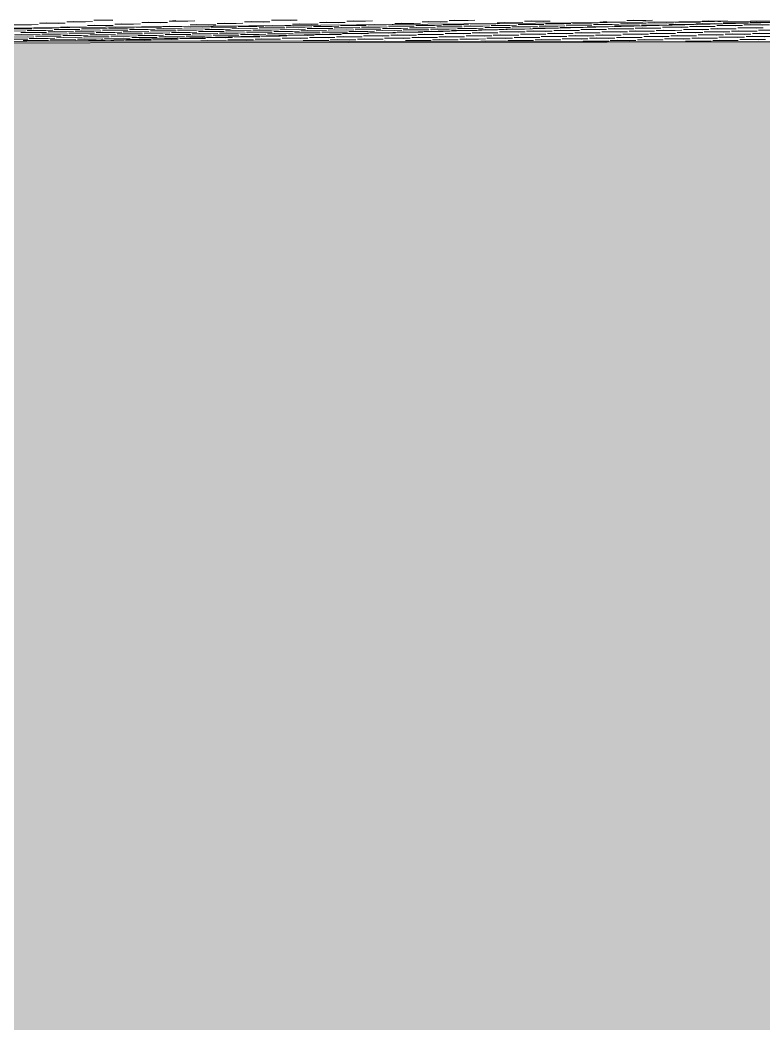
# Model space of a CAD drawing. Header units: millimetres. Extents: x 239748 to 326588, y -19262 to 5561.
# Drawn here: x 264202 to 266630, y -3475 to -200 of the extents above; entities that cross this region are included whole.
import ezdxf

# ---------------------------------------------------------------- set-up
doc = ezdxf.new("R2010")
doc.units = ezdxf.units.MM
doc.header["$MEASUREMENT"] = 0
doc.layers.add('New_2D Drafting - General_Pen_No__1', color=7, linetype='Continuous', lineweight=13)
doc.layers.add('New_Site & Landscape - Terrain_Pen_No__1', color=7, linetype='Continuous', lineweight=13)
for name, color, linetype, lineweight, true_color in [('New_2D Drafting - General_Pen_No__61', 7, 'Continuous', 20, 0x6a6a6a), ('New_Site & Landscape - Terrain_Pen_No__180', 7, 'Continuous', 15, 0xd6cda7), ('New_Site & Landscape - Terrain_Pen_No__93', 7, 'Continuous', 13, 0xa2a233)]:
    doc.layers.add(name, color=color, linetype=linetype, lineweight=lineweight, true_color=true_color)

msp = doc.modelspace()

# ---------------------------------------------------------------- hatches: boundary and pattern name
at = {"layer": 'New_2D Drafting - General_Pen_No__61', "linetype": 'Continuous', "lineweight": 20, "true_color": 0x6a6a6a}
h = msp.add_hatch(dxfattribs=at)
h.set_pattern_fill('Dashed_0001', color=251, style=0, pattern_type=2)
h.set_pattern_definition([(45, (0, 0), (-183.84776, 183.84776), [195, -65]), (45, (7e-14, 183.85), (-183.84776, 183.84776), [195, -65])])
h.paths.add_polyline_path([(239750.0788, -623.3184), (239760.5803, -4753.4379), (239760.5803, -19262.3247), (278828.6527, -19262.3247), (278828.6169, -286.9357), (268610.0254, -272.2694), (266963.5283, -271.0107), (261898.0667, -277.5182), (250285.9898, -219.4916), (248306.7808, -203.641), (242648.744, -453.8141)])
at = {"layer": 'New_Site & Landscape - Terrain_Pen_No__180', "linetype": 'Continuous', "lineweight": 0, "true_color": 0x353329}
msp.add_hatch(color=250, dxfattribs=at).paths.add_polyline_path([(239747.5775, -15138.6962), (278833.3935, -15138.6962), (278833.3935, -288.2314), (266866.4444, -271.275), (264383.6735, -267.1142), (262140.4658, -282.5803), (258357.3867, -255.6815), (251840.7474, -227.8826), (248111.8541, -213.5708), (246133.7175, -287.173), (242881.8612, -438.6115), (239747.5775, -643.0118)])

# ---------------------------------------------------------------- linework, layer by layer
at = {"layer": 'New_2D Drafting - General_Pen_No__1', "color": 7, "linetype": 'Continuous', "lineweight": 13, "flags": 128}
msp.add_lwpolyline([(239750.0788, -623.3184), (239760.5803, -4753.4379), (239760.5803, -19262.3247), (278828.6527, -19262.3247), (278828.6169, -286.9357), (268610.0254, -272.2694), (266963.5283, -271.0107), (261898.0667, -277.5182), (250285.9898, -219.4916), (248306.7808, -203.641), (242648.744, -453.8141)], close=True, dxfattribs=at)
at = {"layer": 'New_Site & Landscape - Terrain_Pen_No__1', "color": 7, "linetype": 'Continuous', "lineweight": 13}
for p, q in [((266963.5494, -199.8387), (259841.7073, -266.2354)), ((264156.5231, -228.8238), (264240.1091, -228.1195)), ((264156.5231, -228.8238), (264217.9384, -228.7452)), ((264176.9104, -215.3753), (264260.4964, -214.7829)), ((264176.9104, -215.3753), (264238.3257, -216.0343)), ((264245.2059, -226.3209), (264328.7919, -225.6166)), ((264245.2059, -226.3209), (264267.3766, -225.6952)), ((264245.2059, -226.3209), (264306.6212, -226.2424)), ((264265.5933, -210.37), (264287.764, -209.1187)), ((264265.5933, -210.37), (264349.1793, -209.7777)), ((264265.5933, -210.37), (264327.0086, -211.029)), ((264333.8888, -223.0165), (264356.0595, -221.7652)), ((264333.8888, -223.0165), (264417.4748, -222.4242)), ((264333.8888, -223.0165), (264395.3041, -223.6755)), ((264354.2761, -205.3648), (264376.4468, -204.1135)), ((264354.2761, -205.3648), (264437.8621, -204.7725)), ((264354.2761, -205.3648), (264415.6914, -206.0238)), ((266963.5494, -199.8387), (264383.6735, -267.1142)), ((264402.1843, -228.5095), (264485.7703, -227.8053)), ((264402.1843, -228.5095), (264424.355, -227.8838)), ((264402.1843, -228.5095), (264463.5996, -228.431)), ((264422.5716, -218.0113), (264444.7423, -216.76)), ((264422.5716, -218.0113), (264506.1576, -217.419)), ((264422.5716, -218.0113), (264483.9869, -218.6703)), ((264442.959, -200.3596), (264504.608, -199.9227)), ((264442.959, -200.3596), (264450.6798, -199.9238)), ((264442.959, -200.3596), (264504.3743, -201.0186)), ((264490.8671, -226.0067), (264574.4531, -225.3024)), ((264490.8671, -226.0067), (264513.0378, -225.381)), ((264490.8671, -226.0067), (264552.2824, -225.9281)), ((264511.2545, -213.006), (264533.4252, -211.7547)), ((264511.2545, -213.006), (264594.8405, -212.4137)), ((264511.2545, -213.006), (264572.6698, -213.665)), ((264579.55, -223.5038), (264663.136, -222.7995)), ((264579.55, -223.5038), (264601.7207, -222.8781)), ((264579.55, -223.5038), (264640.9653, -223.4253)), ((264599.9373, -208.0008), (264622.108, -206.7495)), ((264599.9373, -208.0008), (264683.5233, -207.4085)), ((264599.9373, -208.0008), (264661.3526, -208.6598)), ((264647.8455, -228.1953), (264731.4315, -227.491)), ((264647.8455, -228.1953), (264670.0162, -227.5696)), ((264647.8455, -228.1953), (264709.2608, -228.1167)), ((264668.2328, -220.6473), (264690.4035, -219.396)), ((264668.2328, -220.6473), (264751.8188, -220.055)), ((264668.2328, -220.6473), (264697.6833, -220.9633)), ((264688.6202, -202.9956), (264710.7909, -201.7443)), ((264688.6202, -202.9956), (264772.2062, -202.4033)), ((264688.6202, -202.9956), (264750.0355, -203.6546)), ((264697.6784, -220.9633), (264729.6481, -220.9224)), ((264736.5283, -225.6924), (264820.1143, -224.9882)), ((264736.5283, -225.6924), (264758.699, -225.0667)), ((264736.5283, -225.6924), (264797.9436, -225.6139)), ((264756.9156, -215.642), (264779.0864, -214.3907)), ((264756.9156, -215.642), (264840.5017, -215.0497)), ((264756.9157, -215.642), (264818.331, -216.301)), ((264825.2112, -223.1896), (264908.7972, -222.4853)), ((264825.2112, -223.1896), (264847.3819, -222.5639)), ((264825.2112, -223.1896), (264886.6264, -223.111)), ((264845.5985, -210.6368), (264867.7692, -209.3855)), ((264845.5985, -210.6368), (264929.1845, -210.0445)), ((264845.5985, -210.6368), (264907.0138, -211.2958)), ((264893.5066, -227.881), (264977.0927, -227.1768)), ((264893.5066, -227.881), (264915.6774, -227.2553)), ((264893.5066, -227.881), (264954.9219, -227.8025)), ((264913.894, -220.6867), (264997.48, -219.9824)), ((264913.894, -220.6867), (264936.0647, -220.061)), ((264913.894, -220.6867), (264975.3093, -220.6082)), ((264934.2813, -205.6316), (264956.452, -204.3803)), ((264934.2813, -205.6316), (265017.8673, -205.0393)), ((264934.2813, -205.6316), (264995.6966, -206.2906)), ((264982.1895, -225.3782), (265065.7755, -224.6739)), ((264982.1895, -225.3782), (265004.3602, -224.7525)), ((264982.1895, -225.3782), (265043.6048, -225.2996)), ((265002.5768, -218.1839), (265086.1629, -217.4796)), ((265002.5768, -218.1839), (265005.9171, -218.0896)), ((265002.5768, -218.1839), (265063.9921, -218.1053)), ((265005.9149, -218.0897), (265024.7476, -217.0267)), ((265022.9642, -200.6263), (265035.6221, -199.9119)), ((265022.9642, -200.6263), (265106.5502, -200.034)), ((265022.9642, -200.6263), (265084.3795, -201.2853)), ((265070.8723, -222.8753), (265154.4583, -222.1711)), ((265070.8723, -222.8753), (265093.043, -222.2496)), ((265070.8723, -222.8753), (265132.2876, -222.7968)), ((265091.2597, -213.2728), (265113.4304, -212.0215)), ((265091.2597, -213.2728), (265174.8457, -212.6805)), ((265091.2597, -213.2728), (265152.675, -213.9318)), ((265139.1678, -227.5668), (265222.7538, -226.8625)), ((265139.1678, -227.5668), (265161.3385, -226.9411)), ((265139.1678, -227.5668), (265200.5831, -227.4882)), ((265159.5552, -220.3725), (265243.1412, -219.6682)), ((265159.5552, -220.3725), (265181.7259, -219.7468)), ((265159.5552, -220.3725), (265220.9705, -220.2939)), ((265179.9425, -208.2676), (265202.1132, -207.0163)), ((265179.9425, -208.2676), (265263.5285, -207.6753)), ((265179.9425, -208.2676), (265241.3578, -208.9266)), ((265227.8507, -225.0639), (265311.4367, -224.3597)), ((265227.8507, -225.0639), (265250.0214, -224.4382)), ((265227.8507, -225.0639), (265289.266, -224.9854)), ((265248.238, -217.8696), (265331.824, -217.1654)), ((265248.238, -217.8696), (265270.4087, -217.2439)), ((265248.238, -217.8696), (265309.6533, -217.7911)), ((265268.6254, -203.2624), (265290.7961, -202.011)), ((265268.6254, -203.2624), (265352.2114, -202.67)), ((265268.6254, -203.2624), (265330.0407, -203.9214)), ((265296.1462, -229.7554), (265379.7322, -229.0511)), ((265296.1462, -229.7554), (265318.3169, -229.1297)), ((265316.5335, -222.5611), (265400.1195, -221.8568)), ((265316.5335, -222.5611), (265338.7042, -221.9354)), ((265316.5335, -222.5611), (265377.9488, -222.4825)), ((265336.9209, -215.3668), (265420.5069, -214.6625)), ((265336.9209, -215.3668), (265356.1337, -214.8245)), ((265336.9209, -215.3668), (265398.3362, -215.2882)), ((265356.1313, -214.8246), (265359.0916, -214.6575)), ((265384.829, -227.2525), (265468.415, -226.5483)), ((265384.829, -227.2525), (265406.9997, -226.6268)), ((265384.829, -227.2525), (265446.2443, -227.174)), ((265405.2164, -220.0582), (265488.8024, -219.354)), ((265405.2164, -220.0582), (265427.3871, -219.4325)), ((265405.2164, -220.0582), (265466.6317, -219.9797)), ((265425.6037, -210.9036), (265447.7744, -209.6523)), ((265425.6037, -210.9036), (265509.1897, -210.3113)), ((265425.6037, -210.9036), (265487.019, -211.5626)), ((265473.5119, -224.7497), (265557.0979, -224.0454)), ((265473.5119, -224.7497), (265495.6826, -224.124)), ((265473.5119, -224.7497), (265534.9272, -224.6711)), ((265493.8992, -217.5554), (265577.4852, -216.8511)), ((265493.8992, -217.5554), (265516.0699, -216.9297)), ((265493.8992, -217.5554), (265555.3145, -217.4768)), ((265514.2866, -205.8984), (265536.4573, -204.6471)), ((265514.2866, -205.8984), (265597.8726, -205.3061)), ((265514.2866, -205.8984), (265575.7019, -206.5574)), ((265541.8074, -229.4411), (265625.3934, -228.7369)), ((265541.8074, -229.4411), (265563.9781, -228.8154)), ((265562.1947, -222.2468), (265645.7807, -221.5426)), ((265562.1947, -222.2468), (265584.3654, -221.6211)), ((265562.1947, -222.2468), (265623.61, -222.1683)), ((265582.5821, -215.0525), (265666.1681, -214.3483)), ((265582.5821, -215.0525), (265604.7528, -214.4268)), ((265582.5821, -215.0525), (265643.9974, -214.974)), ((265602.9694, -200.8931), (265620.5644, -199.9001)), ((265602.9694, -200.8931), (265686.5554, -200.3008)), ((265602.9694, -200.8931), (265664.3847, -201.5521)), ((265630.4902, -226.9383), (265714.0762, -226.234)), ((265630.4902, -226.9383), (265652.6609, -226.3126)), ((265630.4902, -226.9383), (265691.9055, -226.8597)), ((265650.8776, -219.744), (265734.4636, -219.0397)), ((265650.8776, -219.744), (265673.0483, -219.1183)), ((265650.8776, -219.744), (265712.2929, -219.6654)), ((265671.2649, -212.5497), (265754.8509, -211.8454)), ((265671.2649, -212.5497), (265693.4356, -211.924)), ((265671.2649, -212.5497), (265732.6802, -212.4711)), ((265719.1731, -224.4354), (265802.7591, -223.7312)), ((265719.1731, -224.4354), (265741.3438, -223.8097)), ((265719.1731, -224.4354), (265780.5884, -224.3569)), ((265739.5604, -217.2411), (265823.1464, -216.5369)), ((265739.5604, -217.2411), (265761.7311, -216.6154)), ((265739.5604, -217.2411), (265800.9757, -217.1626)), ((265759.9477, -208.5344), (265821.363, -209.1934)), ((265759.9478, -208.5344), (265782.1185, -207.2831)), ((265759.9478, -208.5344), (265843.5338, -207.9421)), ((265787.4686, -229.1269), (265865.6744, -228.468)), ((265787.4686, -229.1269), (265809.6393, -228.5012)), ((265787.4686, -229.1269), (265843.136, -229.0557)), ((265807.8559, -221.9326), (265891.4419, -221.2283)), ((265807.8559, -221.9326), (265830.0266, -221.3069)), ((265807.8559, -221.9326), (265869.2712, -221.854)), ((265828.2432, -214.7383), (265850.414, -214.1126)), ((265828.2432, -214.7383), (265889.6585, -214.6597)), ((265828.2433, -214.7383), (265911.8293, -214.034)), ((265843.1384, -229.0557), (265848.8838, -229.112)), ((265848.6306, -203.5291), (265870.8013, -202.2778)), ((265848.6306, -203.5291), (265932.2166, -202.9368)), ((265848.6306, -203.5291), (265910.0459, -204.1881)), ((265865.6778, -228.4679), (265871.0546, -228.465)), ((265876.1514, -226.6241), (265959.7374, -225.9198)), ((265876.1514, -226.6241), (265898.3221, -225.9983)), ((265876.1514, -226.6241), (265937.5667, -226.5455)), ((265896.5387, -219.4297), (265980.1248, -218.7255)), ((265896.5387, -219.4297), (265957.954, -219.3512)), ((265896.5388, -219.4297), (265918.7095, -218.804)), ((265916.9261, -212.2354), (266000.5121, -211.5312)), ((265916.9261, -212.2354), (265939.0968, -211.6097)), ((265916.9261, -212.2354), (265978.3414, -212.1569)), ((265964.8342, -224.1212), (266048.4203, -223.4169)), ((265964.8342, -224.1212), (265987.005, -223.4955)), ((265964.8342, -224.1212), (266026.2495, -224.0426)), ((265985.2216, -216.9269), (266068.8076, -216.2226)), ((265985.2216, -216.9269), (266007.3923, -216.3012)), ((265985.2216, -216.9269), (266046.6369, -216.8483)), ((266005.6089, -209.7326), (266089.195, -209.0283)), ((266005.6089, -209.7326), (266027.7796, -209.1069)), ((266005.6089, -209.7326), (266067.0242, -209.654)), ((266053.5171, -221.6183), (266137.1031, -220.9141)), ((266053.5171, -221.6183), (266075.6878, -220.9926)), ((266053.5171, -221.6183), (266114.9324, -221.5398)), ((266073.9044, -214.424), (266157.4904, -213.7198)), ((266073.9044, -214.424), (266096.0752, -213.7983)), ((266073.9044, -214.424), (266135.3197, -214.3455)), ((266094.2918, -206.1651), (266116.4625, -204.9138)), ((266094.2918, -206.1651), (266177.8778, -205.5728)), ((266094.2918, -206.1651), (266155.7071, -206.8242)), ((266121.8126, -228.3298), (266143.9833, -227.6828)), ((266121.8126, -228.3298), (266205.3986, -228.2847)), ((266121.8126, -228.3298), (266183.2279, -228.9317)), ((266142.1999, -219.1155), (266225.7859, -218.4112)), ((266142.1999, -219.1155), (266164.3706, -218.4898)), ((266142.1999, -219.1155), (266203.6152, -219.0369)), ((266162.5873, -211.9212), (266246.1733, -211.2169)), ((266162.5873, -211.9212), (266184.758, -211.2955)), ((266162.5873, -211.9212), (266224.0026, -211.8426)), ((266182.9746, -201.1599), (266205.1453, -199.9086)), ((266182.9746, -201.1599), (266266.5606, -200.5676)), ((266182.9746, -201.1599), (266244.3899, -201.8189)), ((266210.4954, -225.7419), (266232.6661, -225.095)), ((266210.4954, -225.7419), (266294.0814, -225.6969)), ((266210.4954, -225.7419), (266271.9107, -226.3438)), ((266230.8828, -216.6126), (266314.4688, -215.9084)), ((266230.8828, -216.6126), (266253.0535, -215.9869)), ((266230.8828, -216.6126), (266292.2981, -216.5341)), ((266251.2701, -209.4183), (266334.8561, -208.7141)), ((266251.2701, -209.4183), (266273.4408, -208.7926)), ((266251.2701, -209.4183), (266312.6854, -209.3398)), ((266299.1783, -223.1541), (266321.349, -222.5071)), ((266299.1783, -223.1541), (266382.7643, -223.109)), ((266299.1783, -223.1541), (266360.5936, -223.756)), ((266319.5656, -214.1098), (266403.1516, -213.4055)), ((266319.5656, -214.1098), (266341.7363, -213.4841)), ((266319.5656, -214.1098), (266380.9809, -214.0312)), ((266339.953, -206.9155), (266423.539, -206.2112)), ((266339.953, -206.9155), (266362.1237, -206.2898)), ((266339.953, -206.9155), (266401.3683, -206.8369)), ((266387.8611, -220.5662), (266410.0318, -219.9192)), ((266387.8611, -220.5662), (266471.4471, -220.5211)), ((266387.8611, -220.5662), (266449.2764, -221.1681)), ((266408.2485, -211.6069), (266491.8345, -210.9027)), ((266408.2485, -211.6069), (266430.4192, -210.9812)), ((266408.2485, -211.6069), (266469.6638, -211.5284)), ((266428.6358, -203.7959), (266450.8065, -202.5446)), ((266428.6358, -203.7959), (266512.2218, -203.2036)), ((266428.6358, -203.7959), (266479.9866, -204.3469)), ((266456.1566, -228.1495), (266478.3273, -227.5025)), ((266456.1566, -228.1495), (266539.7426, -228.1044)), ((266456.1566, -228.1495), (266517.5719, -228.7514)), ((266476.544, -217.9784), (266498.7147, -217.3314)), ((266476.544, -217.9784), (266560.13, -217.9333)), ((266476.544, -217.9784), (266537.9593, -218.5802)), ((266479.9794, -204.3469), (266490.0511, -204.3341)), ((266496.9313, -209.1041), (266580.5173, -208.3998)), ((266496.9313, -209.1041), (266519.102, -208.4784)), ((266496.9313, -209.1041), (266558.3466, -209.0255)), ((266544.8395, -225.5616), (266567.0102, -224.9147)), ((266544.8395, -225.5616), (266628.4255, -225.5165)), ((266544.8395, -225.5616), (266606.2548, -226.1635)), ((266565.2268, -215.3905), (266587.3975, -214.7435)), ((266565.2268, -215.3905), (266648.8128, -215.3454)), ((266565.2268, -215.3905), (266626.6421, -215.9924)), ((266585.6142, -206.6012), (266669.2002, -205.897)), ((266585.6142, -206.6012), (266607.7849, -205.9755)), ((266585.6142, -206.6012), (266647.0295, -206.5227)), ((264136.1357, -236.0181), (264219.7217, -235.3138)), ((264143.2692, -262.2925), (264226.8552, -261.5882)), ((264163.6565, -255.0982), (264247.2425, -254.3939)), ((264163.6565, -255.0982), (264225.0718, -255.0196)), ((264184.0439, -247.9039), (264267.6299, -247.1996)), ((264184.0439, -247.9039), (264206.2146, -247.2781)), ((264184.0439, -247.9039), (264245.4592, -247.8253)), ((264204.4312, -240.7095), (264288.0172, -240.0053)), ((264204.4312, -240.7095), (264226.6019, -240.0838)), ((264204.4312, -240.7095), (264265.8465, -240.631)), ((264224.8186, -233.5152), (264308.4046, -232.811)), ((264224.8186, -233.5152), (264246.9893, -232.8895)), ((264224.8186, -233.5152), (264286.2339, -233.4367)), ((264231.952, -259.7896), (264315.538, -259.0853)), ((264231.952, -259.7896), (264254.1227, -259.1639)), ((264231.952, -259.7896), (264293.3673, -259.7111)), ((264252.3394, -252.5953), (264335.9254, -251.891)), ((264252.3394, -252.5953), (264274.5101, -251.9696)), ((264252.3394, -252.5953), (264313.7547, -252.5168)), ((264272.7267, -245.401), (264356.3127, -244.6967)), ((264272.7267, -245.401), (264294.8974, -244.7753)), ((264272.7267, -245.401), (264334.142, -245.3224)), ((264293.1141, -238.2067), (264376.7001, -237.5024)), ((264293.1141, -238.2067), (264315.2848, -237.581)), ((264293.1141, -238.2067), (264354.5294, -238.1281)), ((264313.5014, -231.0124), (264397.0874, -230.3081)), ((264313.5014, -231.0124), (264335.6721, -230.3867)), ((264313.5014, -231.0124), (264374.9167, -230.9338)), ((264320.6349, -257.2868), (264404.2209, -256.5825)), ((264320.6349, -257.2868), (264342.8056, -256.6611)), ((264320.6349, -257.2868), (264382.0502, -257.2082)), ((264341.0222, -250.0925), (264424.6082, -249.3882)), ((264341.0222, -250.0925), (264363.1929, -249.4667)), ((264341.0222, -250.0925), (264402.4375, -250.0139)), ((264361.4096, -242.8981), (264444.9956, -242.1939)), ((264361.4096, -242.8981), (264383.5803, -242.2724)), ((264361.4096, -242.8981), (264422.8249, -242.8196)), ((264381.7969, -235.7038), (264465.3829, -234.9996)), ((264381.7969, -235.7038), (264403.9676, -235.0781)), ((264381.7969, -235.7038), (264443.2122, -235.6253)), ((264388.9304, -261.9782), (264472.5164, -261.274)), ((264388.9304, -261.9782), (264411.1011, -261.3525)), ((264388.9304, -261.9782), (264450.3457, -261.8997)), ((264409.3177, -254.7839), (264492.9037, -254.0796)), ((264409.3177, -254.7839), (264431.4884, -254.1582)), ((264409.3177, -254.7839), (264470.733, -254.7054)), ((264429.7051, -247.5896), (264513.2911, -246.8853)), ((264429.7051, -247.5896), (264451.8758, -246.9639)), ((264429.7051, -247.5896), (264491.1204, -247.511)), ((264450.0924, -240.3953), (264533.6784, -239.691)), ((264450.0924, -240.3953), (264472.2631, -239.7696)), ((264450.0924, -240.3953), (264511.5077, -240.3167)), ((264470.4798, -233.201), (264554.0658, -232.4967)), ((264470.4798, -233.201), (264492.6505, -232.5753)), ((264470.4798, -233.201), (264531.8951, -233.1224)), ((264477.6132, -259.4754), (264561.1992, -258.7711)), ((264477.6132, -259.4754), (264499.7839, -258.8497)), ((264477.6132, -259.4754), (264539.0285, -259.3968)), ((264498.0006, -252.2811), (264581.5866, -251.5768)), ((264498.0006, -252.2811), (264520.1713, -251.6554)), ((264498.0006, -252.2811), (264559.4159, -252.2025)), ((264518.3879, -245.0868), (264601.9739, -244.3825)), ((264518.3879, -245.0868), (264540.5586, -244.461)), ((264518.3879, -245.0868), (264579.8032, -245.0082)), ((264538.7753, -237.8924), (264622.3613, -237.1882)), ((264538.7753, -237.8924), (264560.946, -237.2667)), ((264538.7753, -237.8924), (264600.1906, -237.8139)), ((264559.1626, -230.6981), (264642.7486, -229.9939)), ((264559.1626, -230.6981), (264581.3333, -230.0724)), ((264559.1626, -230.6981), (264620.5779, -230.6196)), ((264566.2961, -256.9725), (264649.8821, -256.2683)), ((264566.2961, -256.9725), (264588.4668, -256.3468)), ((264566.2961, -256.9725), (264627.7114, -256.894)), ((264586.6834, -249.7782), (264670.2694, -249.0739)), ((264586.6834, -249.7782), (264608.8541, -249.1525)), ((264586.6834, -249.7782), (264648.0987, -249.6997)), ((264607.0708, -242.5839), (264690.6568, -241.8796)), ((264607.0708, -242.5839), (264629.2415, -241.9582)), ((264607.0708, -242.5839), (264668.4861, -242.5053)), ((264627.4581, -235.3896), (264711.0441, -234.6853)), ((264627.4581, -235.3896), (264649.6288, -234.7639)), ((264627.4581, -235.3896), (264688.8734, -235.311)), ((264634.5916, -262.1523), (264656.7623, -261.5054)), ((264654.9789, -254.4697), (264738.5649, -253.7654)), ((264654.9789, -254.4697), (264677.1496, -253.844)), ((264654.9789, -254.4697), (264716.3942, -254.3911)), ((264675.3663, -247.2754), (264758.9523, -246.5711)), ((264675.3663, -247.2754), (264697.537, -246.6496)), ((264675.3663, -247.2754), (264736.7816, -247.1968)), ((264695.7536, -240.0811), (264779.3396, -239.3768)), ((264695.7536, -240.0811), (264717.9243, -239.4553)), ((264695.7536, -240.0811), (264757.1689, -240.0025)), ((264716.141, -232.8867), (264799.727, -232.1825)), ((264716.141, -232.8867), (264738.3117, -232.261)), ((264716.141, -232.8867), (264777.5563, -232.8082)), ((264723.2744, -259.5645), (264745.4451, -258.9175)), ((264723.2744, -259.5645), (264806.8604, -259.5194)), ((264723.2744, -259.5645), (264784.6897, -260.1664)), ((264743.6618, -251.9668), (264827.2478, -251.2625)), ((264743.6618, -251.9668), (264765.8325, -251.3411)), ((264743.6618, -251.9668), (264805.0771, -251.8883)), ((264764.0491, -244.7725), (264847.6351, -244.0682)), ((264764.0491, -244.7725), (264786.2198, -244.1468)), ((264764.0491, -244.7725), (264825.4644, -244.6939)), ((264784.4365, -237.5782), (264868.0225, -236.8739)), ((264784.4365, -237.5782), (264806.6072, -236.9525)), ((264784.4365, -237.5782), (264845.8518, -237.4996)), ((264804.8238, -230.3839), (264888.4098, -229.6796)), ((264804.8238, -230.3839), (264826.9945, -229.7582)), ((264804.8238, -230.3839), (264866.2391, -230.3053)), ((264811.9572, -256.9766), (264834.128, -256.3296)), ((264811.9573, -256.9766), (264895.5433, -256.9315)), ((264811.9573, -256.9766), (264873.3726, -257.5785)), ((264832.3446, -249.464), (264915.9306, -248.7597)), ((264832.3446, -249.464), (264854.5153, -248.8383)), ((264832.3446, -249.464), (264893.7599, -249.3854)), ((264852.7319, -242.2697), (264936.318, -241.5654)), ((264852.7319, -242.2697), (264874.9027, -241.6439)), ((264852.732, -242.2697), (264914.1472, -242.1911)), ((264873.1193, -235.0753), (264956.7053, -234.3711)), ((264873.1193, -235.0753), (264895.29, -234.4496)), ((264873.1193, -235.0753), (264934.5346, -234.9968)), ((264900.6401, -254.3887), (264922.8108, -253.7418)), ((264900.6401, -254.3887), (264984.2261, -254.3437)), ((264900.6401, -254.3887), (264962.0554, -254.9906)), ((264921.0274, -246.9611), (265004.6135, -246.2568)), ((264921.0274, -246.9611), (264943.1982, -246.3354)), ((264921.0274, -246.9611), (264982.4427, -246.8826)), ((264941.4148, -239.7668), (265025.0008, -239.0625)), ((264941.4148, -239.7668), (264963.5855, -239.1411)), ((264941.4148, -239.7668), (265002.8301, -239.6882)), ((264961.8021, -232.5725), (265045.3882, -231.8682)), ((264961.8021, -232.5725), (264983.9729, -231.9468)), ((264961.8021, -232.5725), (265023.2174, -232.4939)), ((264968.9356, -261.972), (264991.1063, -261.325)), ((264968.9356, -261.972), (265052.5216, -261.9269)), ((264968.9356, -261.972), (265030.3509, -262.5739)), ((264989.3229, -251.8009), (265011.4937, -251.1539)), ((264989.3229, -251.8009), (265072.909, -251.7558)), ((264989.3229, -251.8009), (265050.7382, -252.4028)), ((265009.7103, -244.4583), (265093.2963, -243.754)), ((265009.7103, -244.4583), (265031.881, -243.8326)), ((265009.7103, -244.4583), (265071.1256, -244.3797)), ((265030.0976, -237.264), (265113.6836, -236.5597)), ((265030.0976, -237.264), (265052.2683, -236.6382)), ((265030.0976, -237.264), (265091.5129, -237.1854)), ((265050.485, -230.0696), (265134.071, -229.3654)), ((265050.485, -230.0696), (265072.6557, -229.4439)), ((265050.485, -230.0696), (265111.9003, -229.9911)), ((265057.6184, -259.3842), (265079.7892, -258.7372)), ((265057.6184, -259.3842), (265141.2045, -259.3391)), ((265057.6184, -259.3842), (265119.0337, -259.986)), ((265078.0058, -249.213), (265100.1765, -248.5661)), ((265078.0058, -249.213), (265161.5918, -249.1679)), ((265078.0058, -249.213), (265139.4211, -249.8149)), ((265098.3931, -241.9554), (265181.9791, -241.2511)), ((265098.3931, -241.9554), (265120.5639, -241.3297)), ((265098.3931, -241.9554), (265159.8084, -241.8768)), ((265118.7805, -234.7611), (265202.3665, -234.0568)), ((265118.7805, -234.7611), (265140.9512, -234.1354)), ((265118.7805, -234.7611), (265180.1958, -234.6825)), ((265146.3013, -256.7963), (265168.472, -256.1493)), ((265146.3013, -256.7963), (265229.8873, -256.7512)), ((265146.3013, -256.7963), (265207.7166, -257.3982)), ((265166.6886, -246.6469), (265188.8593, -246.0212)), ((265166.6886, -246.6469), (265169.4402, -246.6237)), ((265166.6886, -246.6469), (265168.6472, -246.6444)), ((265168.6471, -246.6443), (265228.1039, -247.227)), ((265169.44, -246.6237), (265250.2746, -246.5801)), ((265187.076, -239.4526), (265270.662, -238.7483)), ((265187.076, -239.4526), (265209.2467, -238.8268)), ((265187.076, -239.4526), (265248.4913, -239.374)), ((265207.4633, -232.2582), (265291.0493, -231.554)), ((265207.4633, -232.2582), (265229.634, -231.6325)), ((265207.4633, -232.2582), (265268.8786, -232.1797)), ((265234.9841, -254.2084), (265257.1548, -253.5615)), ((265234.9841, -254.2084), (265318.5701, -254.1633)), ((265234.9841, -254.2084), (265296.3994, -254.8103)), ((265255.3715, -244.144), (265277.5422, -243.5183)), ((265255.3715, -244.144), (265268.9022, -244.03)), ((265255.3715, -244.144), (265265.0028, -244.1317)), ((265265.003, -244.1317), (265316.7868, -244.6392)), ((265268.9025, -244.03), (265338.9575, -243.9922)), ((265275.7588, -236.9497), (265359.3448, -236.2454)), ((265275.7588, -236.9497), (265297.9295, -236.324)), ((265275.7588, -236.9497), (265337.1741, -236.8711)), ((265296.1462, -229.7554), (265357.5615, -229.6768)), ((265303.2796, -261.7917), (265325.4503, -261.1447)), ((265303.2796, -261.7917), (265386.8656, -261.7466)), ((265303.2796, -261.7917), (265364.6949, -262.3936)), ((265323.667, -251.6206), (265345.8377, -250.9736)), ((265323.667, -251.6206), (265407.253, -251.5755)), ((265323.667, -251.6206), (265385.0823, -252.2225)), ((265344.0543, -241.6412), (265366.225, -241.0155)), ((265344.0543, -241.6412), (265368.3643, -241.4363)), ((265344.0543, -241.6412), (265361.3583, -241.619)), ((265361.3589, -241.619), (265405.4696, -242.0513)), ((265364.4417, -234.4469), (265448.0277, -233.7426)), ((265364.4417, -234.4469), (265386.6124, -233.8211)), ((265364.4417, -234.4469), (265425.857, -234.3683)), ((265368.3651, -241.4363), (265427.6403, -241.4043)), ((265391.9625, -259.2038), (265414.1332, -258.5569)), ((265391.9625, -259.2038), (265475.5485, -259.1588)), ((265391.9625, -259.2038), (265453.3778, -259.8057)), ((265412.3498, -249.0327), (265434.5205, -248.3857)), ((265412.3498, -249.0327), (265495.9358, -248.9876)), ((265412.3498, -249.0327), (265473.7651, -249.6346)), ((265432.7372, -239.1383), (265454.9079, -238.5126)), ((265432.7372, -239.1383), (265467.8263, -238.8427)), ((265432.7372, -239.1383), (265457.7139, -239.1064)), ((265453.1245, -231.944), (265536.7105, -231.2397)), ((265453.1245, -231.944), (265475.2952, -231.3183)), ((265453.1245, -231.944), (265514.5398, -231.8654)), ((265457.7148, -239.1064), (265494.1525, -239.4635)), ((265467.8276, -238.8426), (265516.3232, -238.8165)), ((265480.6453, -256.616), (265502.816, -255.969)), ((265480.6453, -256.616), (265564.2313, -256.5709)), ((265480.6453, -256.616), (265542.0606, -257.2179)), ((265501.0327, -246.4448), (265523.2034, -245.7979)), ((265501.0327, -246.4448), (265584.6187, -246.3998)), ((265501.0327, -246.4448), (265562.448, -247.0467)), ((265521.42, -236.6355), (265543.5907, -236.0097)), ((265521.42, -236.6355), (265567.2883, -236.249)), ((265521.42, -236.6355), (265554.0694, -236.5937)), ((265541.8074, -229.4411), (265603.2227, -229.3626)), ((265554.0707, -236.5937), (265582.8353, -236.8756)), ((265567.2902, -236.249), (265605.006, -236.2286)), ((265569.3282, -254.0281), (265591.4989, -253.3811)), ((265569.3282, -254.0281), (265652.9142, -253.983)), ((265569.3282, -254.0281), (265630.7435, -254.63)), ((265589.7155, -243.857), (265611.8862, -243.21)), ((265589.7155, -243.857), (265673.3015, -243.8119)), ((265589.7155, -243.857), (265651.1308, -244.4589)), ((265610.1029, -234.1326), (265632.2736, -233.5069)), ((265610.1029, -234.1326), (265666.7504, -233.6553)), ((265610.1029, -234.1326), (265650.425, -234.081)), ((265637.6237, -261.6114), (265659.7944, -260.9644)), ((265637.6237, -261.6114), (265721.2097, -261.5663)), ((265637.6237, -261.6114), (265699.039, -262.2133)), ((265650.4266, -234.081), (265671.5182, -234.2877)), ((265658.011, -251.4402), (265680.1817, -250.7933)), ((265658.011, -251.4402), (265741.597, -251.3952)), ((265658.011, -251.4402), (265719.4263, -252.0421)), ((265666.7527, -233.6553), (265693.6889, -233.6408)), ((265678.3984, -241.2691), (265700.5691, -240.6221)), ((265678.3984, -241.2691), (265761.9844, -241.224)), ((265678.3984, -241.2691), (265739.8137, -241.871)), ((265698.7857, -231.6298), (265720.9564, -231.004)), ((265698.7857, -231.6298), (265766.2124, -231.0616)), ((265698.7857, -231.6298), (265746.7805, -231.5684)), ((265726.3065, -259.0235), (265748.4772, -258.3766)), ((265726.3065, -259.0235), (265809.8925, -258.9784)), ((265726.3065, -259.0235), (265787.7218, -259.6254)), ((265746.6939, -248.8524), (265768.8646, -248.2054)), ((265746.6939, -248.8524), (265830.2799, -248.8073)), ((265746.6939, -248.8524), (265808.1092, -249.4543)), ((265746.7825, -231.5684), (265760.201, -231.6999)), ((265766.2153, -231.0616), (265782.3717, -231.0529)), ((265767.0812, -238.6813), (265789.2519, -238.0343)), ((265767.0812, -238.6813), (265850.6672, -238.6362)), ((265767.0812, -238.6813), (265828.4965, -239.2831)), ((265814.9894, -256.4357), (265837.1601, -255.7887)), ((265814.9894, -256.4357), (265898.5754, -256.3906)), ((265814.9894, -256.4357), (265876.4046, -257.0375)), ((265835.3767, -246.2645), (265857.5474, -245.6176)), ((265835.3767, -246.2645), (265918.9627, -246.2194)), ((265835.3767, -246.2645), (265896.792, -246.8664)), ((265855.764, -236.0934), (265917.1793, -236.6953)), ((265855.7641, -236.0934), (265877.9348, -235.4464)), ((265855.7641, -236.0934), (265939.3501, -236.0483)), ((265903.6722, -253.8478), (265925.8429, -253.2008)), ((265903.6722, -253.8478), (265987.2582, -253.8027)), ((265903.6722, -253.8478), (265965.0875, -254.4497)), ((265924.0595, -243.6767), (265946.2303, -243.0297)), ((265924.0595, -243.6767), (265985.4748, -244.2785)), ((265924.0596, -243.6767), (266007.6456, -243.6316)), ((265944.4469, -233.5055), (265966.6176, -232.8586)), ((265944.4469, -233.5055), (266028.0329, -233.4604)), ((265944.4469, -233.5055), (266005.8622, -234.1074)), ((265971.9677, -261.4311), (265994.1384, -260.7841)), ((265971.9677, -261.4311), (266055.5537, -261.386)), ((265971.9677, -261.4311), (266033.383, -262.033)), ((265992.355, -251.2599), (266014.5258, -250.613)), ((265992.355, -251.2599), (266075.9411, -251.2149)), ((265992.355, -251.2599), (266053.7703, -251.8618)), ((266012.7424, -241.0888), (266034.9131, -240.4418)), ((266012.7424, -241.0888), (266096.3284, -241.0437)), ((266012.7424, -241.0888), (266074.1577, -241.6907)), ((266033.1297, -230.9177), (266055.3005, -230.2707)), ((266033.1297, -230.9177), (266116.7158, -230.8726)), ((266033.1297, -230.9177), (266094.545, -231.5196)), ((266060.6505, -258.8432), (266082.8213, -258.1962)), ((266060.6505, -258.8432), (266144.2366, -258.7981)), ((266060.6505, -258.8432), (266122.0658, -259.4451)), ((266081.0379, -248.6721), (266103.2086, -248.0251)), ((266081.0379, -248.6721), (266164.6239, -248.627)), ((266081.0379, -248.6721), (266142.4532, -249.274)), ((266101.4252, -238.5009), (266123.5959, -237.854)), ((266101.4252, -238.5009), (266185.0113, -238.4559)), ((266101.4252, -238.5009), (266162.8405, -239.1028)), ((266149.3334, -256.2553), (266171.5041, -255.6084)), ((266149.3334, -256.2553), (266232.9194, -256.2103)), ((266149.3334, -256.2553), (266210.7487, -256.8572)), ((266169.7207, -246.0842), (266191.8915, -245.4372)), ((266169.7207, -246.0842), (266253.3067, -246.0391)), ((266169.7207, -246.0842), (266231.136, -246.6861)), ((266190.1081, -235.9131), (266212.2788, -235.2661)), ((266190.1081, -235.9131), (266273.6941, -235.868)), ((266190.1081, -235.9131), (266251.5234, -236.515)), ((266238.0162, -253.6675), (266260.1869, -253.0205)), ((266238.0162, -253.6675), (266321.6022, -253.6224)), ((266238.0162, -253.6675), (266299.4315, -254.2694)), ((266258.4036, -243.4963), (266280.5743, -242.8494)), ((266258.4036, -243.4963), (266341.9896, -243.4513)), ((266258.4036, -243.4963), (266319.8189, -244.0982)), ((266278.7909, -233.3252), (266300.9616, -232.6782)), ((266278.7909, -233.3252), (266362.3769, -233.2801)), ((266278.7909, -233.3252), (266340.2062, -233.9271)), ((266306.3117, -261.2508), (266328.4824, -260.6038)), ((266306.3117, -261.2508), (266389.8977, -261.2057)), ((266306.3117, -261.2508), (266367.727, -261.8526)), ((266326.6991, -251.0796), (266348.8698, -250.4327)), ((266326.6991, -251.0796), (266410.2851, -251.0345)), ((266326.6991, -251.0796), (266388.1144, -251.6815)), ((266347.0864, -240.9085), (266369.2571, -240.2615)), ((266347.0864, -240.9085), (266430.6724, -240.8634)), ((266347.0864, -240.9085), (266408.5017, -241.5104)), ((266367.4738, -230.7373), (266389.6445, -230.0904)), ((266367.4738, -230.7373), (266451.0598, -230.6923)), ((266367.4738, -230.7373), (266428.8891, -231.3392)), ((266394.9946, -258.6629), (266417.1653, -258.0159)), ((266394.9946, -258.6629), (266478.5806, -258.6178)), ((266394.9946, -258.6629), (266456.4099, -259.2648)), ((266415.3819, -248.4918), (266437.5526, -247.8448)), ((266415.3819, -248.4918), (266498.9679, -248.4467)), ((266415.3819, -248.4918), (266476.7972, -249.0936)), ((266435.7693, -238.3206), (266457.94, -237.6737)), ((266435.7693, -238.3206), (266519.3553, -238.2755)), ((266435.7693, -238.3206), (266497.1846, -238.9225)), ((266483.6774, -256.075), (266505.8481, -255.4281)), ((266483.6774, -256.075), (266567.2634, -256.03)), ((266483.6774, -256.075), (266545.0927, -256.6769)), ((266504.0648, -245.9039), (266526.2355, -245.2569)), ((266504.0648, -245.9039), (266587.6508, -245.8588)), ((266504.0648, -245.9039), (266565.4801, -246.5058)), ((266524.4521, -235.7328), (266546.6228, -235.0858)), ((266524.4521, -235.7328), (266608.0381, -235.6877)), ((266524.4521, -235.7328), (266585.8674, -236.3346)), ((266572.3603, -253.4872), (266594.531, -252.8402)), ((266572.3603, -253.4872), (266655.9463, -253.4421)), ((266572.3603, -253.4872), (266633.7756, -254.0891)), ((266592.7476, -243.316), (266614.9183, -242.6691)), ((266592.7476, -243.316), (266676.3336, -243.271)), ((266592.7476, -243.316), (266654.1629, -243.9179)), ((266613.135, -233.1449), (266635.3057, -232.4979)), ((266613.135, -233.1449), (266696.721, -233.0998)), ((266613.135, -233.1449), (266674.5503, -233.7468)), ((264143.2692, -262.2925), (264204.6845, -262.2139)), ((264211.5647, -266.9839), (264295.1507, -266.2797)), ((264211.5647, -266.9839), (264233.7354, -266.3582)), ((264211.5647, -266.9839), (264272.98, -266.9054)), ((264300.2475, -264.4811), (264383.8335, -263.7768)), ((264300.2475, -264.4811), (264322.4182, -263.8554)), ((264300.2475, -264.4811), (264361.6628, -264.4025)), ((264460.1669, -267.2422), (264479.3966, -266.6811)), ((264498.1928, -267.306), (264540.8119, -267.283)), ((264545.9087, -264.7402), (264568.0794, -264.0932)), ((264545.9087, -264.7402), (264629.4947, -264.6951)), ((264545.9087, -264.7402), (264607.324, -265.3421)), ((264634.5916, -262.1523), (264718.1776, -262.1072)), ((264634.5916, -262.1523), (264696.0069, -262.7542)), ((264791.5699, -267.1477), (264813.7406, -266.5008)), ((264791.5699, -267.1477), (264875.1559, -267.1027)), ((264791.5699, -267.1477), (264852.9852, -267.7496)), ((264880.2528, -264.5599), (264902.4235, -263.9129)), ((264880.2528, -264.5599), (264963.8388, -264.5148)), ((264880.2528, -264.5599), (264941.6681, -265.1618)), ((265125.9139, -266.9674), (265148.0846, -266.3205)), ((265125.9139, -266.9674), (265209.4999, -266.9223)), ((265125.9139, -266.9674), (265187.3292, -267.5693)), ((265214.5968, -264.3796), (265236.7675, -263.7326)), ((265214.5968, -264.3796), (265298.1828, -264.3345)), ((265214.5968, -264.3796), (265276.0121, -264.9814)), ((265391.1902, -268.8026), (265393.7458, -268.728)), ((265460.258, -266.7871), (265482.4287, -266.1401)), ((265460.258, -266.7871), (265543.844, -266.742)), ((265460.258, -266.7871), (265521.6733, -267.389)), ((265548.9408, -264.1992), (265571.1115, -263.5523)), ((265548.9408, -264.1992), (265632.5268, -264.1542)), ((265548.9408, -264.1992), (265610.3561, -264.8011)), ((265705.9192, -269.1947), (265728.0899, -268.5477)), ((265705.9192, -269.1947), (265789.5052, -269.1496)), ((265705.9192, -269.1947), (265722.5849, -269.358)), ((265794.602, -266.6068), (265816.7727, -265.9598)), ((265794.602, -266.6068), (265878.188, -266.5617)), ((265794.602, -266.6068), (265856.0173, -267.2087)), ((265883.2849, -264.0189), (265905.4556, -263.372)), ((265883.2849, -264.0189), (265966.8709, -263.9739)), ((265883.2849, -264.0189), (265944.7001, -264.6208)), ((266040.2632, -269.0143), (266062.4339, -268.3674)), ((266040.2632, -269.0143), (266123.8492, -268.9693)), ((266040.2632, -269.0143), (266101.6785, -269.6162)), ((266128.946, -266.4265), (266151.1168, -265.7795)), ((266128.946, -266.4265), (266212.5321, -266.3814)), ((266128.946, -266.4265), (266190.3613, -267.0284)), ((266217.6289, -263.8386), (266239.7996, -263.1917)), ((266217.6289, -263.8386), (266301.2149, -263.7935)), ((266217.6289, -263.8386), (266279.0442, -264.4405)), ((266374.6072, -268.834), (266396.7779, -268.1871)), ((266374.6072, -268.834), (266458.1932, -268.789)), ((266374.6072, -268.834), (266436.0225, -269.4359)), ((266463.2901, -266.2462), (266485.4608, -265.5992)), ((266463.2901, -266.2462), (266546.8761, -266.2011)), ((266463.2901, -266.2462), (266524.7054, -266.8481)), ((266551.9729, -263.6583), (266574.1436, -263.0113)), ((266551.9729, -263.6583), (266635.5589, -263.6132)), ((266551.9729, -263.6583), (266613.3882, -264.2602))]:
    msp.add_line(p, q, dxfattribs=at)
at = {"layer": 'New_Site & Landscape - Terrain_Pen_No__93', "color": 55, "linetype": 'Continuous', "lineweight": 13, "true_color": 0xa2a233, "flags": 128}
msp.add_lwpolyline([(278833.3935, -288.2314), (266866.4444, -271.275), (264383.6735, -267.1142), (262140.4658, -282.5803), (258357.3867, -255.6815), (251840.7474, -227.8826), (248111.8541, -213.5708), (246133.7175, -287.173), (242881.8612, -438.6115), (239747.5775, -643.0118)], dxfattribs=at)

doc.saveas('drawing.dxf')
